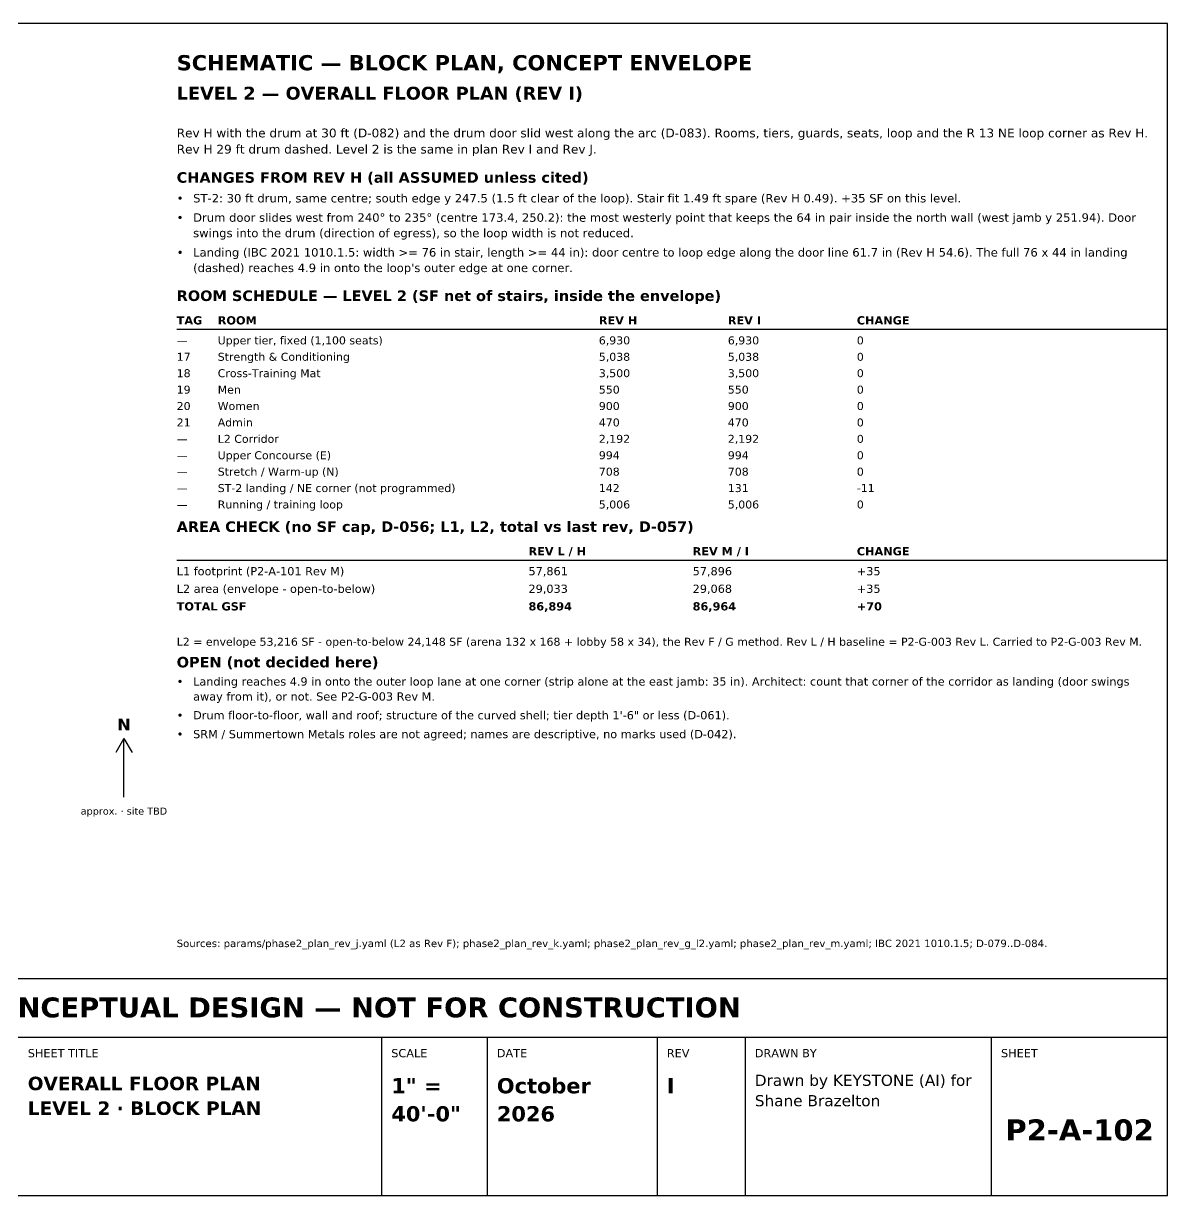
# Model space of a CAD drawing. Header units: inches. Extents: x 0.5 to 16.5, y 0.5 to 10.5.
# Drawn here: x 6.74 to 16.5, y 0.5 to 10.5 of the extents above; entities that cross this region are included whole.
import ezdxf
from ezdxf.enums import TextEntityAlignment as Align

# ---------------------------------------------------------------- set-up
doc = ezdxf.new("R2010")
doc.units = ezdxf.units.IN
doc.header["$MEASUREMENT"] = 0
doc.layers.add('A-ANNO-TEXT', color=7, linetype='Continuous')
doc.layers.add('G-ANNO-TTLB', color=7, linetype='Continuous')
doc.styles.add('KS-BOLD', font='DejaVuSans-Bold.ttf')
doc.styles.add('KS-REG', font='DejaVuSans.ttf')

msp = doc.modelspace()

# ---------------------------------------------------------------- linework, layer by layer
at = {"layer": 'A-ANNO-TEXT'}
for p, q in [((8.05, 7.892), (16.5, 7.892)), ((8.05, 5.922), (16.5, 5.922)), ((7.6, 4.4), (7.53, 4.28)), ((7.6, 3.9), (7.6, 4.4)), ((7.6, 4.4), (7.67, 4.28))]:
    msp.add_line(p, q, dxfattribs=at)
at = {"layer": 'G-ANNO-TTLB'}
for p, q in [((0.5, 1.85), (16.5, 1.85)), ((9.8, 0.5), (9.8, 1.85)), ((10.7, 0.5), (10.7, 1.85)), ((12.15, 0.5), (12.15, 1.85)), ((12.9, 0.5), (12.9, 1.85)), ((15, 0.5), (15, 1.85))]:
    msp.add_line(p, q, dxfattribs=at)
for points in [[(0.5, 0.5), (16.5, 0.5), (16.5, 10.5), (0.5, 10.5)], [(0.5, 1.85), (16.5, 1.85), (16.5, 2.35), (0.5, 2.35)]]:
    msp.add_lwpolyline(points, close=True, dxfattribs=at)

# ---------------------------------------------------------------- texts
at = {"layer": 'A-ANNO-TEXT'}
for s, height, style, p in [('SCHEMATIC — BLOCK PLAN, CONCEPT ENVELOPE', 0.13, 'KS-BOLD', (8.05, 10.1)), ('LEVEL 2 — OVERALL FLOOR PLAN (REV I)', 0.11, 'KS-BOLD', (8.05, 9.85)), ('Rev H with the drum at 30 ft (D-082) and the drum door slid west along the arc (D-083). Rooms, tiers, guards, seats, loop and the R 13 NE loop corner as Rev H.', 0.075, 'KS-REG', (8.05, 9.528)), ('Rev H 29 ft drum dashed. Level 2 is the same in plan Rev I and Rev J.', 0.075, 'KS-REG', (8.05, 9.39)), ('CHANGES FROM REV H (all ASSUMED unless cited)', 0.09, 'KS-BOLD', (8.05, 9.141)), ('•', 0.072, 'KS-REG', (8.05, 8.973)), ('ST-2: 30 ft drum, same centre; south edge y 247.5 (1.5 ft clear of the loop). Stair fit 1.49 ft spare (Rev H 0.49). +35 SF on this level.', 0.072, 'KS-REG', (8.19, 8.973)), ('•', 0.072, 'KS-REG', (8.05, 8.808)), ('Drum door slides west from 240° to 235° (centre 173.4, 250.2): the most westerly point that keeps the 64 in pair inside the north wall (west jamb y 251.94). Door', 0.072, 'KS-REG', (8.19, 8.808)), ('swings into the drum (direction of egress), so the loop width is not reduced.', 0.072, 'KS-REG', (8.19, 8.676)), ('•', 0.072, 'KS-REG', (8.05, 8.511)), ('Landing (IBC 2021 1010.1.5: width >= 76 in stair, length >= 44 in): door centre to loop edge along the door line 61.7 in (Rev H 54.6). The full 76 x 44 in landing', 0.072, 'KS-REG', (8.19, 8.511)), ("(dashed) reaches 4.9 in onto the loop's outer edge at one corner.", 0.072, 'KS-REG', (8.19, 8.379)), ('ROOM SCHEDULE — LEVEL 2 (SF net of stairs, inside the envelope)', 0.09, 'KS-BOLD', (8.05, 8.132)), ('TAG', 0.07, 'KS-BOLD', (8.05, 7.932)), ('ROOM', 0.07, 'KS-BOLD', (8.4, 7.932)), ('REV H', 0.07, 'KS-BOLD', (11.65, 7.932)), ('REV I', 0.07, 'KS-BOLD', (12.75, 7.932)), ('CHANGE', 0.07, 'KS-BOLD', (13.85, 7.932)), ('Upper tier, fixed (1,100 seats)', 0.068, 'KS-REG', (8.4, 7.762)), ('6,930', 0.068, 'KS-REG', (11.65, 7.762)), ('6,930', 0.068, 'KS-REG', (12.75, 7.762)), ('0', 0.068, 'KS-REG', (13.85, 7.762)), ('—', 0.068, 'KS-REG', (8.05, 7.762)), ('17', 0.068, 'KS-REG', (8.05, 7.622)), ('Strength & Conditioning', 0.068, 'KS-REG', (8.4, 7.622)), ('5,038', 0.068, 'KS-REG', (11.65, 7.622)), ('5,038', 0.068, 'KS-REG', (12.75, 7.622)), ('0', 0.068, 'KS-REG', (13.85, 7.622)), ('18', 0.068, 'KS-REG', (8.05, 7.482)), ('Cross-Training Mat', 0.068, 'KS-REG', (8.4, 7.482)), ('3,500', 0.068, 'KS-REG', (11.65, 7.482)), ('3,500', 0.068, 'KS-REG', (12.75, 7.482)), ('0', 0.068, 'KS-REG', (13.85, 7.482)), ('19', 0.068, 'KS-REG', (8.05, 7.342)), ('Men', 0.068, 'KS-REG', (8.4, 7.342)), ('550', 0.068, 'KS-REG', (11.65, 7.342)), ('550', 0.068, 'KS-REG', (12.75, 7.342)), ('0', 0.068, 'KS-REG', (13.85, 7.342)), ('20', 0.068, 'KS-REG', (8.05, 7.202)), ('Women', 0.068, 'KS-REG', (8.4, 7.202)), ('900', 0.068, 'KS-REG', (11.65, 7.202)), ('900', 0.068, 'KS-REG', (12.75, 7.202)), ('0', 0.068, 'KS-REG', (13.85, 7.202)), ('21', 0.068, 'KS-REG', (8.05, 7.062)), ('Admin', 0.068, 'KS-REG', (8.4, 7.062)), ('470', 0.068, 'KS-REG', (11.65, 7.062)), ('470', 0.068, 'KS-REG', (12.75, 7.062)), ('0', 0.068, 'KS-REG', (13.85, 7.062)), ('—', 0.068, 'KS-REG', (8.05, 6.922)), ('L2 Corridor', 0.068, 'KS-REG', (8.4, 6.922)), ('2,192', 0.068, 'KS-REG', (11.65, 6.922)), ('2,192', 0.068, 'KS-REG', (12.75, 6.922)), ('0', 0.068, 'KS-REG', (13.85, 6.922)), ('—', 0.068, 'KS-REG', (8.05, 6.782)), ('Upper Concourse (E)', 0.068, 'KS-REG', (8.4, 6.782)), ('994', 0.068, 'KS-REG', (11.65, 6.782)), ('994', 0.068, 'KS-REG', (12.75, 6.782)), ('0', 0.068, 'KS-REG', (13.85, 6.782)), ('Stretch / Warm-up (N)', 0.068, 'KS-REG', (8.4, 6.642)), ('708', 0.068, 'KS-REG', (11.65, 6.642)), ('708', 0.068, 'KS-REG', (12.75, 6.642)), ('0', 0.068, 'KS-REG', (13.85, 6.642)), ('—', 0.068, 'KS-REG', (8.05, 6.642)), ('—', 0.068, 'KS-REG', (8.05, 6.502)), ('ST-2 landing / NE corner (not programmed)', 0.068, 'KS-REG', (8.4, 6.502)), ('142', 0.068, 'KS-REG', (11.65, 6.502)), ('131', 0.068, 'KS-REG', (12.75, 6.502)), ('-11', 0.068, 'KS-REG', (13.85, 6.502)), ('Running / training loop', 0.068, 'KS-REG', (8.4, 6.362)), ('5,006', 0.068, 'KS-REG', (11.65, 6.362)), ('5,006', 0.068, 'KS-REG', (12.75, 6.362)), ('0', 0.068, 'KS-REG', (13.85, 6.362)), ('—', 0.068, 'KS-REG', (8.05, 6.362)), ('AREA CHECK (no SF cap, D-056; L1, L2, total vs last rev, D-057)', 0.09, 'KS-BOLD', (8.05, 6.162)), ('REV L / H', 0.07, 'KS-BOLD', (11.05, 5.962)), ('REV M / I', 0.07, 'KS-BOLD', (12.45, 5.962)), ('CHANGE', 0.07, 'KS-BOLD', (13.85, 5.962)), ('L1 footprint (P2-A-101 Rev M)', 0.07, 'KS-REG', (8.05, 5.792)), ('57,861', 0.07, 'KS-REG', (11.05, 5.792)), ('57,896', 0.07, 'KS-REG', (12.45, 5.792)), ('+35', 0.07, 'KS-REG', (13.85, 5.792)), ('L2 area (envelope - open-to-below)', 0.07, 'KS-REG', (8.05, 5.642)), ('29,033', 0.07, 'KS-REG', (11.05, 5.642)), ('29,068', 0.07, 'KS-REG', (12.45, 5.642)), ('+35', 0.07, 'KS-REG', (13.85, 5.642)), ('TOTAL GSF', 0.07, 'KS-BOLD', (8.05, 5.492)), ('86,894', 0.07, 'KS-BOLD', (11.05, 5.492)), ('86,964', 0.07, 'KS-BOLD', (12.45, 5.492)), ('+70', 0.07, 'KS-BOLD', (13.85, 5.492)), ('L2 = envelope 53,216 SF - open-to-below 24,148 SF (arena 132 x 168 + lobby 58 x 34), the Rev F / G method. Rev L / H baseline = P2-G-003 Rev L. Carried to P2-G-003 Rev M.', 0.068, 'KS-REG', (8.05, 5.191)), ('OPEN (not decided here)', 0.09, 'KS-BOLD', (8.05, 5.006)), ('•', 0.07, 'KS-REG', (8.05, 4.851)), ('Landing reaches 4.9 in onto the outer loop lane at one corner (strip alone at the east jamb: 35 in). Architect: count that corner of the corridor as landing (door swings', 0.07, 'KS-REG', (8.19, 4.851)), ('away from it), or not. See P2-G-003 Rev M.', 0.07, 'KS-REG', (8.19, 4.723)), ('•', 0.07, 'KS-REG', (8.05, 4.563)), ('Drum floor-to-floor, wall and roof; structure of the curved shell; tier depth 1\'-6" or less (D-061).', 0.07, 'KS-REG', (8.19, 4.563)), ('•', 0.07, 'KS-REG', (8.05, 4.402)), ('SRM / Summertown Metals roles are not agreed; names are descriptive, no marks used (D-042).', 0.07, 'KS-REG', (8.19, 4.402)), ('Sources: params/phase2_plan_rev_j.yaml (L2 as Rev F); phase2_plan_rev_k.yaml; phase2_plan_rev_g_l2.yaml; phase2_plan_rev_m.yaml; IBC 2021 1010.1.5; D-079..D-084.', 0.063, 'KS-REG', (8.05, 2.62))]:
    msp.add_text(s, height=height, dxfattribs=dict(at, style=style)).set_placement(p)
for s, height, style, p in [('N', 0.1, 'KS-BOLD', (7.6, 4.47)), ('approx. · site TBD', 0.06, 'KS-REG', (7.6, 3.75))]:
    msp.add_text(s, height=height, dxfattribs=dict(at, style=style)).set_placement(p, align=Align.CENTER)
at = {"layer": 'G-ANNO-TTLB', "style": 'KS-BOLD'}
for s, height, p in [('PRELIMINARY — CONCEPTUAL DESIGN — NOT FOR CONSTRUCTION', 0.17, (8.5, 2.02)), ('P2-A-102', 0.18, (15.75, 0.97))]:
    msp.add_text(s, height=height, dxfattribs=at).set_placement(p, align=Align.CENTER)
at = {"layer": 'G-ANNO-TTLB'}
for s, height, style, p in [('SHEET TITLE', 0.07, 'KS-REG', (6.78, 1.68)), ('SCALE', 0.07, 'KS-REG', (9.88, 1.68)), ('DATE', 0.07, 'KS-REG', (10.78, 1.68)), ('REV', 0.07, 'KS-REG', (12.23, 1.68)), ('DRAWN BY', 0.07, 'KS-REG', (12.98, 1.68)), ('SHEET', 0.07, 'KS-REG', (15.08, 1.68)), ('OVERALL FLOOR PLAN', 0.115, 'KS-BOLD', (6.78, 1.399)), ('1" =', 0.13, 'KS-BOLD', (9.88, 1.372)), ('October', 0.13, 'KS-BOLD', (10.78, 1.372)), ('I', 0.13, 'KS-BOLD', (12.23, 1.372)), ('Drawn by KEYSTONE (AI) for', 0.095, 'KS-REG', (12.98, 1.436)), ('LEVEL 2 · BLOCK PLAN', 0.115, 'KS-BOLD', (6.78, 1.188)), ('Shane Brazelton', 0.095, 'KS-REG', (12.98, 1.262)), ('40\'-0"', 0.13, 'KS-BOLD', (9.88, 1.133)), ('2026', 0.13, 'KS-BOLD', (10.78, 1.133))]:
    msp.add_text(s, height=height, dxfattribs=dict(at, style=style)).set_placement(p)

doc.saveas('drawing.dxf')
